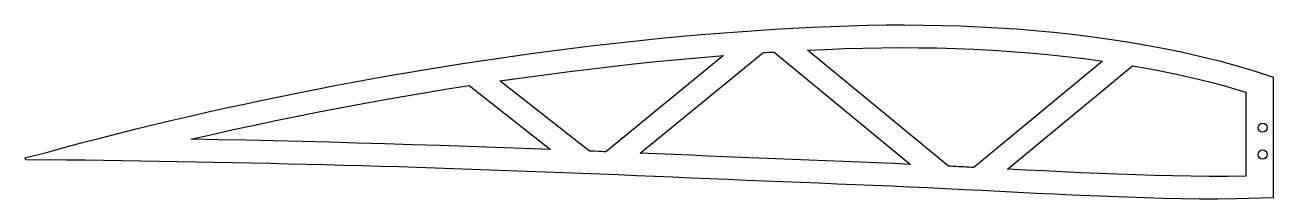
# Model space of a CAD drawing. Header units: millimetres. Extents: x -299 to -25, y -9 to 30.
import ezdxf

# ---------------------------------------------------------------- set-up
doc = ezdxf.new("R2010")
doc.units = ezdxf.units.MM

msp = doc.modelspace()

# ---------------------------------------------------------------- linework, layer by layer
for points in [[(-25, 18.17), (-25, -8.39), (-33.08, -8.66), (-37.11, -8.7), (-41.12, -8.69), (-45.13, -8.63), (-49.13, -8.55), (-53.13, -8.44), (-57.12, -8.3), (-61.1, -8.15), (-65.08, -7.98), (-69.06, -7.81), (-73.04, -7.62), (-77.01, -7.43), (-80.98, -7.23), (-84.94, -7.03), (-88.91, -6.83), (-92.88, -6.63), (-96.84, -6.43), (-100.81, -6.24), (-104.77, -6.05), (-108.74, -5.87), (-112.71, -5.7), (-116.68, -5.53), (-120.64, -5.38), (-124.64, -5.22), (-128.66, -5.06), (-132.66, -4.9), (-136.66, -4.73), (-140.66, -4.57), (-144.67, -4.4), (-148.68, -4.23), (-152.68, -4.06), (-156.69, -3.89), (-160.7, -3.72), (-164.71, -3.56), (-168.72, -3.39), (-172.73, -3.23), (-176.75, -3.07), (-180.76, -2.91), (-184.78, -2.75), (-188.79, -2.6), (-192.81, -2.45), (-196.83, -2.3), (-200.85, -2.16), (-204.88, -2.02), (-208.9, -1.89), (-212.93, -1.76), (-216.95, -1.63), (-220.98, -1.51), (-225.01, -1.4), (-229.05, -1.28), (-233.08, -1.18), (-237.12, -1.07), (-241.15, -0.97), (-245.19, -0.88), (-249.23, -0.79), (-253.28, -0.7), (-257.32, -0.62), (-261.37, -0.55), (-265.42, -0.47), (-269.47, -0.4), (-273.52, -0.34), (-277.57, -0.28), (-281.64, -0.22), (-285.64, -0.16), (-289.87, -0.13), (-293.51, -0.03), (-298.64, -0.12), (-298.91, 0.42), (-293.91, 1.65), (-290.4, 2.66), (-286.31, 3.73), (-282.43, 4.75), (-278.48, 5.75), (-274.54, 6.74), (-270.59, 7.7), (-266.64, 8.65), (-262.68, 9.57), (-258.72, 10.48), (-254.75, 11.37), (-250.79, 12.23), (-246.81, 13.08), (-242.84, 13.91), (-238.86, 14.72), (-234.87, 15.51), (-230.89, 16.28), (-226.9, 17.03), (-222.9, 17.77), (-218.91, 18.48), (-214.91, 19.17), (-210.9, 19.85), (-206.9, 20.5), (-202.89, 21.14), (-198.87, 21.75), (-194.86, 22.35), (-190.84, 22.92), (-186.82, 23.48), (-182.8, 24.01), (-178.77, 24.53), (-174.74, 25.02), (-170.71, 25.49), (-166.68, 25.94), (-162.64, 26.36), (-158.61, 26.77), (-154.57, 27.15), (-150.53, 27.51), (-146.48, 27.84), (-142.44, 28.15), (-138.39, 28.43), (-134.34, 28.69), (-130.29, 28.93), (-126.24, 29.13), (-122.2, 29.31), (-118.12, 29.46), (-114.03, 29.57), (-109.94, 29.63), (-105.85, 29.65), (-101.76, 29.62), (-97.67, 29.55), (-93.58, 29.42), (-89.5, 29.25), (-85.41, 29.03), (-81.33, 28.75), (-77.25, 28.42), (-73.17, 28.04), (-69.1, 27.59), (-65.04, 27.09), (-60.98, 26.53), (-56.92, 25.91), (-52.88, 25.22), (-48.85, 24.46), (-44.83, 23.63), (-40.83, 22.72), (-36.84, 21.72), (-32.87, 20.64), (-28.92, 19.46), (-25, 18.17)], [(-171.43, 1.72), (-171.94, 1.74), (-172.46, 1.77), (-172.98, 1.79), (-174.01, 1.83), (-174.53, 1.85), (-175.04, 1.87), (-194.66, 17.32), (-189.77, 18.02), (-184.88, 18.69), (-179.99, 19.33), (-175.09, 19.94), (-170.19, 20.52), (-165.28, 21.06), (-160.38, 21.57), (-155.47, 22.04), (-150.55, 22.49), (-145.64, 22.89), (-171.43, 1.72)], [(-163.92, 1.42), (-137, 23.52), (-136.64, 23.54), (-136.28, 23.56), (-135.57, 23.61), (-135.22, 23.63), (-134.86, 23.65), (-134.51, 23.67), (-104.6, -1.06), (-108.28, -0.89), (-111.97, -0.72), (-115.66, -0.57), (-119.35, -0.42), (-123.05, -0.28), (-126.77, -0.13), (-130.49, 0.02), (-134.2, 0.17), (-137.9, 0.32), (-141.62, 0.48), (-145.33, 0.63), (-149.05, 0.79), (-152.76, 0.95), (-156.48, 1.1), (-160.2, 1.26), (-163.92, 1.42)], [(-96.26, -1.46), (-127.15, 24.08), (-123.12, 24.27), (-119.07, 24.43), (-110.94, 24.62), (-106.88, 24.65), (-102.82, 24.63), (-98.76, 24.57), (-94.71, 24.46), (-90.65, 24.3), (-86.6, 24.09), (-82.55, 23.82), (-78.51, 23.51), (-74.47, 23.14), (-70.44, 22.72), (-66.42, 22.23), (-62.41, 21.69), (-90.64, -1.74), (-91.2, -1.71), (-91.76, -1.68), (-92.32, -1.65), (-92.89, -1.62), (-93.45, -1.6), (-94.01, -1.57), (-94.58, -1.54), (-95.14, -1.51), (-95.7, -1.48), (-96.26, -1.46)], [(-83.25, -2.11), (-55.82, 20.66), (-53.3, 20.22), (-50.79, 19.75), (-45.79, 18.72), (-43.3, 18.16), (-40.81, 17.57), (-38.34, 16.95), (-35.88, 16.3), (-33.43, 15.6), (-31, 14.87), (-31, -3.62), (-35.01, -3.69), (-39.03, -3.7), (-43.05, -3.67), (-47.07, -3.6), (-51.09, -3.5), (-55.11, -3.37), (-59.13, -3.23), (-63.15, -3.06), (-67.17, -2.89), (-71.19, -2.71), (-75.21, -2.51), (-79.23, -2.31), (-83.25, -2.11)], [(-183.55, 2.2), (-189.6, 2.43), (-195.66, 2.66), (-207.78, 3.08), (-213.85, 3.27), (-219.92, 3.46), (-226, 3.63), (-232.08, 3.8), (-238.16, 3.95), (-244.25, 4.1), (-250.34, 4.24), (-256.43, 4.36), (-262.53, 4.48), (-257.86, 5.55), (-253.19, 6.59), (-248.51, 7.61), (-243.82, 8.6), (-239.13, 9.56), (-234.44, 10.5), (-229.74, 11.41), (-225.03, 12.29), (-220.33, 13.15), (-215.61, 13.98), (-210.89, 14.78), (-206.17, 15.56), (-201.45, 16.3), (-183.55, 2.2)]]:
    msp.add_lwpolyline(points, close=True)
for centre in [(-27.3, 7.02), (-27.3, 1.12)]:
    msp.add_circle(centre, 1)

doc.saveas('drawing.dxf')
